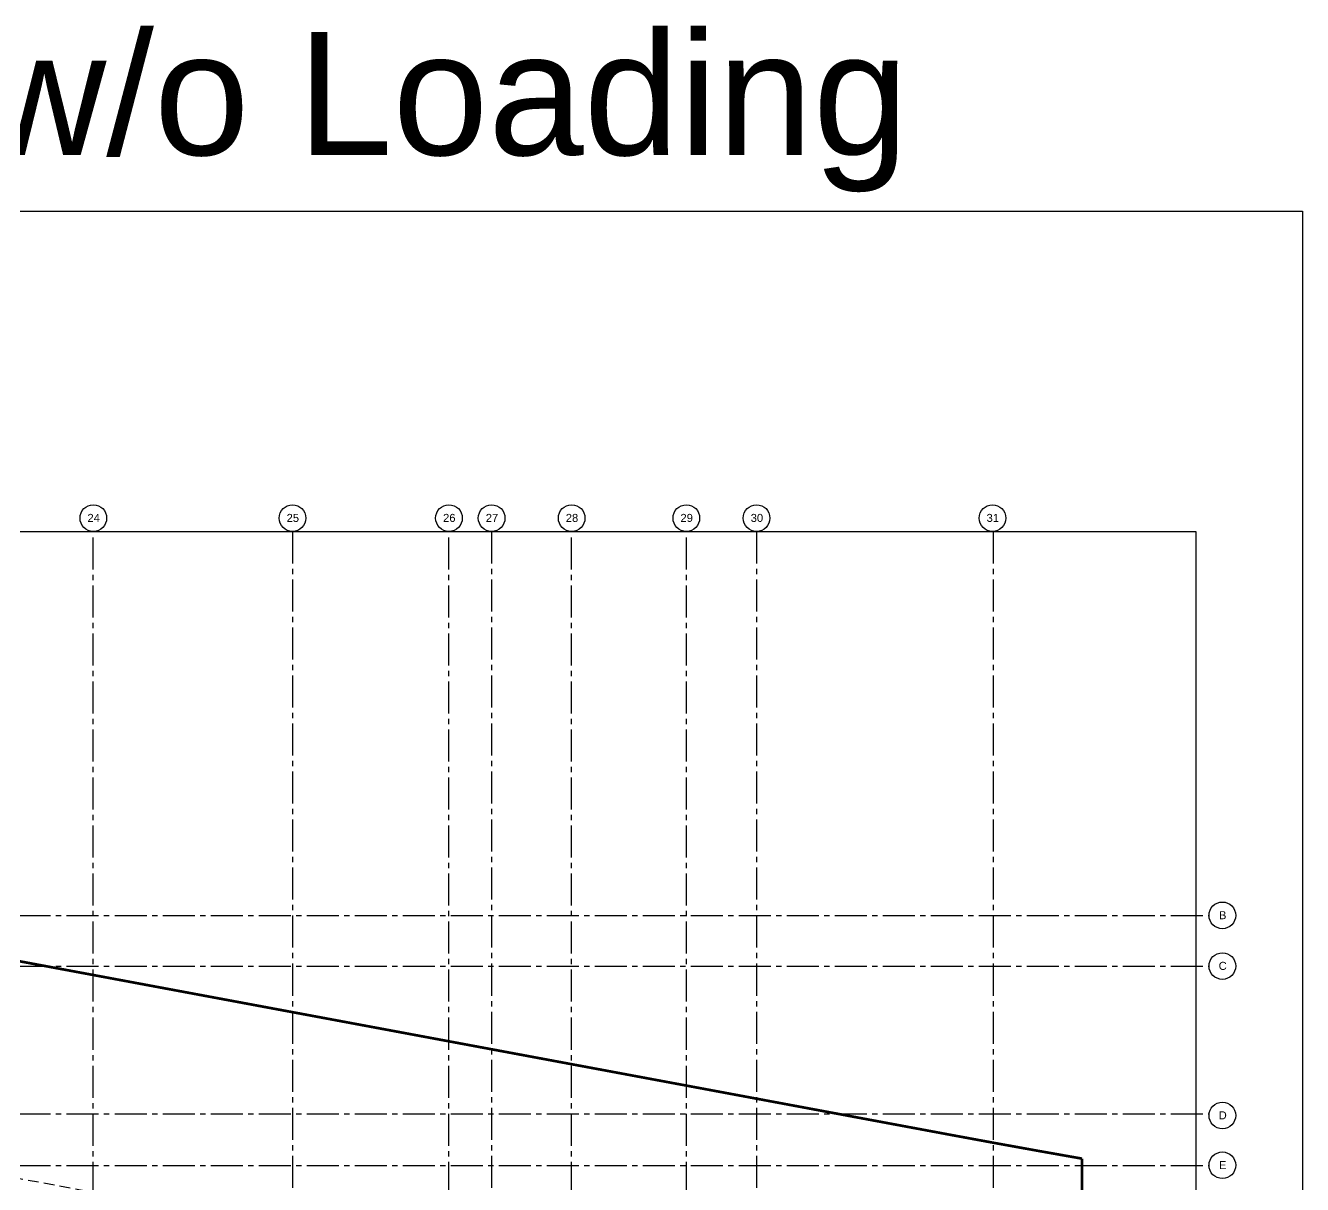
# Model space of a CAD drawing. Header units: inches. Extents: x 5931 to 10048, y 0 to 3185.
# Drawn here: x 8612 to 10048, y 1882 to 3185 of the extents above; entities that cross this region are included whole.
import ezdxf
from ezdxf.enums import TextEntityAlignment as Align

# ---------------------------------------------------------------- set-up
doc = ezdxf.new("R2010")
doc.units = ezdxf.units.IN
doc.header["$LTSCALE"] = 48
doc.header["$MEASUREMENT"] = 0
for name, pattern in [('CENTER2', [1.125, 0.75, -0.125, 0.125, -0.125]), ('HIDDEN', [0.375, 0.25, -0.125]), ('PHANTOM2', [1.25, 0.625, -0.125, 0.125, -0.125, 0.125, -0.125])]:
    doc.linetypes.add(name, pattern=pattern)
for name, color, linetype in [('_0_Objects', 8, 'Continuous'), ('A-Grid(3-32)', 8, 'CENTER2'), ('A-Site-Property', 8, 'PHANTOM2'), ('A-Site-Setback', 8, 'HIDDEN'), ('S-Grid-Iden', 8, 'Continuous')]:
    doc.layers.add(name, color=color, linetype=linetype)
doc.layers.add('A-ANNO-NPLT', color=8, linetype='Continuous', plot=False)
doc.styles.add('Arial_1', font='arial.ttf', dxfattribs={"height": 0.092206})
doc.styles.get("Standard").update_dxf_attribs({"font": 'arial.ttf'})

# ---------------------------------------------------------------- blocks, each defined once
blk = doc.blocks.new('Column Bubble')
blk.add_circle((-0.004, -0.002), 0.156)
blk.add_attdef('XX', text='', height=0.0938).set_placement((0, 0), align=Align.MIDDLE_CENTER)
blk = doc.blocks.new('1ST FLOOR - STRUCTURAL GRID')
at = {"layer": 'A-Grid(3-32)'}
for p, q in [((4672.5, -9520.7), (4672.5, -7426)), ((4896.5, -7426), (4896.5, -9520.7)), ((5072.5, -9520.7), (5072.5, -7426)), ((5120.5, -7426), (5120.5, -9520.7)), ((5210.5, -9520.7), (5210.5, -7426)), ((5339.5, -9520.7), (5339.5, -7426)), ((5418.5, -7426), (5418.5, -9520.7)), ((5684.5, -7426), (5684.5, -9520.7)), ((2104.5, -7857.8), (5927.4, -7857.8)), ((2104.5, -7914.8), (5927.4, -7914.8)), ((2104.5, -8080.8), (5927.4, -8080.8)), ((2104.5, -8138.8), (5927.4, -8138.8))]:
    blk.add_line(p, q, dxfattribs=at)
at = {"layer": 'S-Grid-Iden', "xscale": 96, "yscale": 96, "zscale": 96}
for p, values in [((4672.9, -7410.8), {'XX': '24'}), ((4896.9, -7410.8), {'XX': '25'}), ((5072.9, -7410.8), {'XX': '26'}), ((5120.9, -7410.8), {'XX': '27'}), ((5210.9, -7410.8), {'XX': '28'}), ((5339.9, -7410.8), {'XX': '29'}), ((5418.9, -7410.8), {'XX': '30'}), ((5684.2, -7410.8), {'XX': '31'}), ((5942.8, -7857.5), {'XX': 'B'}), ((5942.8, -7914.5), {'XX': 'C'}), ((5942.8, -8082.5), {'XX': 'D'}), ((5942.8, -8138.5), {'XX': 'E'})]:
    blk.add_blockref('Column Bubble', p, dxfattribs=at).add_auto_attribs(values)

msp = doc.modelspace()

# ---------------------------------------------------------------- linework, layer by layer
at = {"layer": 'A-ANNO-NPLT'}
for points in [[(6000, 0), (6000, 2976), (10048, 2976), (10048, 0)], [(6120, 360), (6120, 2616), (9928, 2616), (9928, 360)]]:
    msp.add_lwpolyline(points, close=True, dxfattribs=at)
at = {"layer": 'A-Site-Property', "const_width": 3}
msp.add_lwpolyline([(6860, 809.3, 0.000391), (6716, 809.1, 0.00127), (6248, 807.2), (6248, 1672), (6248, 2572), (9651.8, 1937.6, 0.002707), (9800, 1910.8), (9800, 809.3), (6860, 809.3)], format="xyb", dxfattribs=at)
at = {"layer": 'A-Site-Setback'}
msp.add_lwpolyline([(6332, 2312.2), (9607.8, 1701.6, 0.002374), (9740, 1677.6), (9740, 869.3), (9096, 869.3)], format="xyb", dxfattribs=at)

# ---------------------------------------------------------------- block references
at = {"layer": '_0_Objects', "linetype": 'HIDDEN'}
msp.add_blockref('1ST FLOOR - STRUCTURAL GRID', (4015.5, 10042), dxfattribs=at)

# ---------------------------------------------------------------- texts
at = {"layer": 'A-ANNO-NPLT', "insert": (8010.1, 3087.4), "char_height": 138.301, "width": 3995.905, "attachment_point": 5, "style": 'Arial_1'}
msp.add_mtext('Ground Level Floor Plan w/o Loading', dxfattribs=at)

doc.saveas('drawing.dxf')
